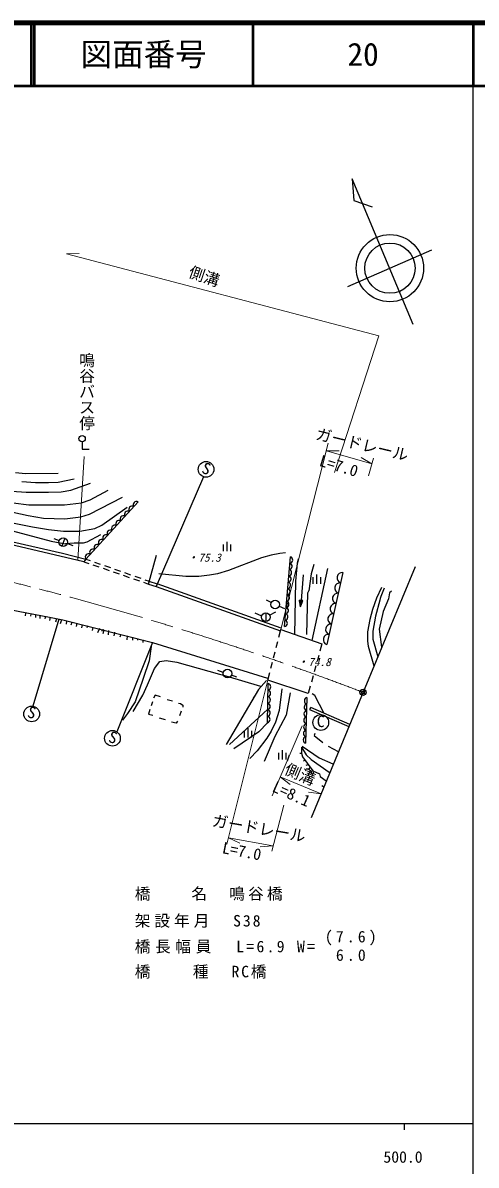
# Model space of a CAD drawing. Units: millimetres, scale not verified. Extents: x 40000 to 680000, y 20000 to 380000.
# Drawn here: x 507432 to 579463, y 198357 to 380000 of the extents above; entities that cross this region are included whole.
import ezdxf
from ezdxf.enums import TextEntityAlignment as Align

# ---------------------------------------------------------------- set-up
doc = ezdxf.new("R2010")
doc.units = ezdxf.units.MM
doc.header["$LTSCALE"] = 1000
doc.header["$PDMODE"] = 32
doc.header["$PDSIZE"] = 500
doc.linetypes.add('CHAIN', pattern=[18.5, 12, -1.5, 3.5, -1.5])
for name, color, linetype, lineweight in [('M-BGD', 7, 'Continuous', 25), ('M-BMK', 2, 'CHAIN', 13), ('M-BMK-SRVR', 3, 'Continuous', 25), ('M-STR-HTXT', 7, 'Continuous', 13), ('M-STR-STRC', 7, 'Continuous', 25), ('M-TTL', 2, 'Continuous', 140), ('M-TTL-BAND', 7, 'Continuous', 25), ('M-TTL-LINE', 7, 'Continuous', 50)]:
    doc.layers.add(name, color=color, linetype=linetype, lineweight=lineweight)
for name, color, linetype in [('M-OTRS', 6, 'Continuous'), ('M-STR-STRI', 7, 'Continuous'), ('M-TTL-TXT', 7, 'Continuous')]:
    doc.layers.add(name, color=color, linetype=linetype)
doc.styles.add('@ＭＳ ゴシック', font='')
doc.styles.add('ＭＳ ゴシック', font='')
doc.styles.get('@ＭＳ ゴシック').set_extended_font_data('@MS Gothic')
doc.styles.get('ＭＳ ゴシック').set_extended_font_data('MS Gothic')

msp = doc.modelspace()

# ---------------------------------------------------------------- linework, layer by layer
at = {"layer": 'M-BGD'}
for p, q in [((569432, 332055), (559750, 355179)), ((559750, 355179), (560044, 351747)), ((560044, 351747), (562918, 350725)), ((559063, 338057), (572439, 343931)), ((516848, 313390), (516848, 312205)), ((516848, 312205), (517949, 312205)), ((506248, 308497), (507857, 308328)), ((507264, 307058), (509466, 306889)), ((507857, 308328), (513022, 308413)), ((513022, 306973), (515562, 307481)), ((536136, 307820), (528600, 290379)), ((503031, 305703), (507942, 305365)), ((507942, 305365), (511498, 305365)), ((509466, 306889), (511498, 306889)), ((511498, 306889), (513022, 306973)), ((511498, 305365), (513530, 305449)), ((513530, 305449), (515054, 305703)), ((515054, 305703), (518186, 306804)), ((518102, 304179), (520980, 305703)), ((488722, 303925), (508958, 299861)), ((494903, 305111), (508365, 303333)), ((496173, 304264), (508280, 301639)), ((514038, 303333), (516747, 303671)), ((516747, 303671), (518102, 304179)), ((525737, 303831), (517443, 294738)), ((518017, 301893), (523266, 304603)), ((508280, 301639), (510736, 301216)), ((508365, 303333), (514038, 303333)), ((516662, 301470), (518017, 301893)), ((519964, 300115), (524028, 302994)), ((517139, 294318), (491082, 300393)), ((502354, 300115), (511921, 297575)), ((508958, 299861), (511498, 299438)), ((510736, 301216), (514122, 301131)), ((514122, 301131), (516662, 301470)), ((518864, 299607), (519964, 300115)), ((511498, 299438), (513868, 299184)), ((512372, 298021), (513225, 297693)), ((514090, 298053), (513603, 296777)), ((513868, 299184), (516493, 299184)), ((516493, 299184), (518864, 299607)), ((519795, 298591), (517594, 297406)), ((511921, 297575), (514207, 297152)), ((515562, 297237), (514207, 297152)), ((514513, 297197), (515366, 296870)), ((517001, 297237), (515562, 297237)), ((517594, 297406), (517001, 297237)), ((517443, 294738), (517139, 294318)), ((517139, 294318), (517916, 294049)), ((517443, 294738), (518134, 294497)), ((518795, 294265), (519739, 293935)), ((527386, 290767), (528642, 295354)), ((545364, 294951), (540115, 292919)), ((546888, 295374), (545364, 294951)), ((548243, 295628), (546888, 295374)), ((549174, 295713), (548243, 295628)), ((549023, 284025), (549962, 295105)), ((551206, 294781), (551037, 294104)), ((518577, 293819), (519522, 293492)), ((520184, 293263), (521128, 292935)), ((520399, 293704), (521343, 293373)), ((521790, 292706), (522735, 292379)), ((522004, 293142), (522948, 292812)), ((523608, 292580), (524552, 292250)), ((540115, 292919), (538337, 292411)), ((551037, 294104), (550783, 291225)), ((553662, 293850), (553238, 292411)), ((553419, 281795), (555898, 293234)), ((558294, 292575), (555740, 281128)), ((523396, 292150), (524341, 291822)), ((525002, 291593), (525947, 291266)), ((525213, 292019), (526157, 291688)), ((526609, 291036), (527386, 290767)), ((526817, 291457), (527508, 291215)), ((527453, 291234), (528772, 290776)), ((548470, 283747), (528772, 290776)), ((533342, 291987), (529024, 292411)), ((535374, 291987), (533342, 291987)), ((537067, 292157), (535374, 291987)), ((538337, 292411), (537067, 292157)), ((550783, 291225), (550614, 282674)), ((551968, 292241), (551637, 288154)), ((553238, 292411), (552900, 289701)), ((552561, 282759), (552730, 289363)), ((552730, 289363), (552900, 289701)), ((564414, 290209), (563652, 288516)), ((564838, 290125), (564330, 288770)), ((565684, 289363), (565515, 288431)), ((566023, 289617), (565684, 289363)), ((546093, 288225), (546922, 287840)), ((548172, 287258), (549001, 286874)), ((551556, 287157), (551370, 288176)), ((551904, 288133), (551370, 288176)), ((551407, 287972), (551423, 288172)), ((551477, 288167), (551444, 287769)), ((551482, 287565), (551530, 288163)), ((551583, 288159), (551519, 287361)), ((551556, 287157), (551637, 288154)), ((551556, 287157), (551904, 288133)), ((551690, 288150), (551626, 287352)), ((551695, 287548), (551744, 288146)), ((551797, 288141), (551765, 287743)), ((551834, 287938), (551851, 288137)), ((563652, 288516), (562975, 286738)), ((564160, 288177), (563483, 285637)), ((564223, 288461), (564160, 288177)), ((564330, 288770), (564223, 288461)), ((565515, 288431), (564668, 286399)), ((505317, 286738), (511921, 285468)), ((507857, 286145), (507772, 285722)), ((508704, 285976), (508619, 285637)), ((513125, 285194), (509042, 271329)), ((509466, 285891), (509466, 285468)), ((510143, 285722), (510143, 285299)), ((511012, 285643), (510905, 285214)), ((511774, 285496), (511667, 284960)), ((511921, 285468), (513784, 285045)), ((512787, 285271), (512598, 284706)), ((544315, 286210), (545362, 285709)), ((546022, 286177), (546025, 284811)), ((546646, 285807), (547607, 286342)), ((562975, 286738), (562552, 285129)), ((563483, 285637), (563060, 283267)), ((564668, 286399), (564076, 283605)), ((513574, 285092), (513360, 284452)), ((513784, 285045), (528008, 281489)), ((514376, 284875), (514292, 284367)), ((515223, 284621), (515054, 284198)), ((515985, 284537), (515900, 284029)), ((516832, 284283), (516747, 283775)), ((517678, 284113), (517594, 283775)), ((518525, 283859), (518440, 283351)), ((519626, 283690), (519287, 283013)), ((520049, 283436), (520218, 283521)), ((520049, 283267), (520049, 283436)), ((520303, 283436), (520134, 282843)), ((520218, 283521), (520303, 283436)), ((548107, 282311), (548412, 283521)), ((548412, 283521), (554964, 281262)), ((562552, 285129), (562213, 283182)), ((564076, 283605), (564414, 280727)), ((521065, 283351), (520980, 282674)), ((521996, 283097), (521912, 282505)), ((523012, 282759), (522843, 282335)), ((524028, 282505), (523944, 281912)), ((524875, 282335), (524875, 281827)), ((525637, 282081), (525637, 281827)), ((526484, 281912), (526484, 281489)), ((547690, 280662), (547935, 281632)), ((562213, 283182), (562213, 281658)), ((562213, 281658), (562298, 280896)), ((563060, 283267), (563060, 281997)), ((563060, 281997), (563822, 279203)), ((528008, 281489), (522375, 267265)), ((528008, 281489), (546296, 275816)), ((547274, 279014), (547519, 279984)), ((554964, 281262), (554642, 280095)), ((562298, 280896), (563229, 277763)), ((528346, 277340), (529193, 278441)), ((529193, 278441), (530209, 278610)), ((530209, 278610), (531902, 278356)), ((531902, 278356), (538676, 276409)), ((546857, 277366), (547102, 278336)), ((554456, 279420), (554190, 278456)), ((527246, 274715), (528346, 277340)), ((539283, 276720), (538421, 277022)), ((538676, 276409), (539099, 276324)), ((539099, 276324), (539692, 276155)), ((539692, 276155), (545195, 274546)), ((541447, 275961), (540585, 276263)), ((546380, 275477), (546686, 276687)), ((553552, 276143), (553286, 275179)), ((554004, 277781), (553738, 276817)), ((526484, 273107), (527246, 274715)), ((546296, 268704), (546437, 274944)), ((552779, 273337), (546380, 275477)), ((553100, 274504), (552779, 273337)), ((524960, 270482), (526484, 273107)), ((528431, 273107), (528177, 272599)), ((529278, 272853), (528431, 273107)), ((544057, 272636), (544205, 272888)), ((548582, 274123), (548158, 270651)), ((549936, 273445), (549259, 269889)), ((552577, 272728), (552366, 265435)), ((527584, 270821), (527415, 270059)), ((528008, 272006), (527838, 271413)), ((530378, 272429), (531225, 272175)), ((532156, 271837), (532495, 271752)), ((532495, 271752), (532834, 271498)), ((532834, 271498), (532834, 271159)), ((546296, 270821), (540284, 265233)), ((548158, 270651), (547566, 268789)), ((559376, 268422), (553199, 271135)), ((527415, 270059), (528092, 269889)), ((529108, 269466), (530040, 269212)), ((531987, 268958), (531818, 268619)), ((532580, 270567), (532326, 269805)), ((549259, 269889), (547481, 266503)), ((531818, 268619), (531056, 268789)), ((544941, 267265), (540962, 264555)), ((546296, 268704), (544941, 267265)), ((546888, 267349), (546211, 266249)), ((547566, 268789), (546888, 267349)), ((546211, 266249), (544687, 264217)), ((547481, 266503), (545788, 262523)), ((553831, 267011), (553746, 266672)), ((553746, 266672), (555101, 265571)), ((544687, 264217), (543502, 263031)), ((549767, 263539), (549428, 262608)), ((551460, 263878), (551714, 263878)), ((551714, 264809), (551714, 263878)), ((551714, 264809), (552476, 263624)), ((551714, 263878), (551884, 263285)), ((551799, 264979), (554508, 263116)), ((552476, 263624), (553238, 262862)), ((555948, 264979), (557556, 264132)), ((551884, 263285), (553492, 261084)), ((552222, 262693), (551968, 262608)), ((552730, 262015), (552392, 261931)), ((553069, 261677), (552900, 261338)), ((553238, 262862), (556117, 260830)), ((554508, 263116), (556710, 262185)), ((552900, 261338), (552476, 261338)), ((552900, 261338), (553238, 260999)), ((553238, 260999), (553492, 261084)), ((553238, 260999), (553238, 260576)), ((553492, 261084), (554593, 260576)), ((554593, 260576), (554678, 260153)), ((554678, 260153), (555609, 259475)), ((554932, 258713), (555186, 258544))]:
    msp.add_line(p, q, dxfattribs=at)
for points in [[(366626, 309005), (379756, 309175), (395585, 309582), (404599, 309540), (408403, 309411), (429686, 308555), (445414, 307485), (448775, 307077), (462686, 305896), (468338, 305106), (475851, 303948), (483680, 302526), (491156, 300811), (513714, 295655), (517443, 294738)], [(527386, 290767), (528600, 290379), (548358, 283307)], [(527835, 280854), (527480, 278543), (526532, 275759), (525288, 272027), (524044, 270190), (523266, 269127)], [(546126, 275427), (544863, 274011), (539738, 265258)], [(555334, 270197), (553825, 273022), (553392, 273292)], [(553199, 271135), (553126, 271052), (552991, 270809), (559243, 268103)]]:
    msp.add_lwpolyline(points, dxfattribs=at)
for centre, radius in [((565757, 340992), 5351), ((565757, 340992), 4000), ((516848, 313890), 500), ((536546, 308997), 1250), ((513849, 297414), 683), ((547525, 287520), 683), ((546026, 285494), 683), ((539953, 276523), 683), ((508830, 270106), 1250), ((554774, 268745), 1250), ((521666, 266235), 1250)]:
    msp.add_circle(centre, radius, dxfattribs=at)
for centre, radius, start, end in [((525487, 303365), 529, 61.71896, 213.54127), ((523413, 301092), 529, 61.71896, 213.54127), ((524104, 301850), 529, 61.71896, 213.54127), ((524795, 302608), 529, 61.71896, 213.54127), ((522031, 299577), 529, 61.71896, 213.54127), ((522722, 300335), 529, 61.71896, 213.54127), ((520649, 298061), 529, 61.71896, 213.54127), ((521340, 298819), 529, 61.71896, 213.54127), ((518575, 295788), 529, 61.71896, 213.54127), ((519266, 296546), 529, 61.71896, 213.54127), ((519957, 297304), 529, 61.71896, 213.54127), ((517884, 295031), 529, 61.71896, 213.54127), ((549800, 294611), 519, 278.44294, 71.86829), ((549629, 292597), 519, 278.44294, 71.86829), ((549715, 293604), 519, 278.44294, 71.86829), ((558203, 291737), 843, 83.75278, 251.0935), ((549459, 290582), 519, 278.44294, 71.86829), ((549544, 291590), 519, 278.44294, 71.86829), ((557838, 290102), 843, 83.75278, 251.0935), ((549288, 288568), 519, 278.44294, 71.86829), ((549373, 289575), 519, 278.44294, 71.86829), ((557473, 288467), 843, 83.75278, 251.0935), ((549117, 286553), 519, 278.44294, 71.86829), ((549202, 287560), 519, 278.44294, 71.86829), ((557108, 286831), 843, 83.75278, 251.0935), ((549032, 285546), 519, 278.44294, 71.86829), ((556743, 285196), 843, 83.75278, 251.0935), ((548946, 284538), 519, 278.44294, 71.86829), ((556378, 283561), 843, 83.75278, 251.0935), ((556014, 281925), 843, 83.75278, 251.0935), ((546287, 274427), 538, 283.58273, 73.82332), ((546240, 272347), 538, 283.58273, 73.82332), ((546263, 273387), 538, 283.58273, 73.82332), ((552701, 272203), 540, 103.33333, 253.35808), ((546193, 270267), 538, 283.58273, 73.82332), ((546216, 271307), 538, 283.58273, 73.82332), ((552671, 271161), 540, 103.33333, 253.35808), ((546169, 269227), 538, 283.58273, 73.82332), ((552611, 269077), 540, 103.33333, 253.35808), ((552641, 270119), 540, 103.33333, 253.35808), ((552551, 266994), 540, 103.33333, 253.35808), ((552581, 268036), 540, 103.33333, 253.35808), ((552521, 265952), 540, 103.33333, 253.35808)]:
    msp.add_arc(centre, radius, start, end, dxfattribs=at)
at = {"layer": 'M-BMK'}
msp.add_arc((390244, -174115), 479298, 69.06598, 80.98729, dxfattribs=at)
at = {"layer": 'M-BMK-SRVR'}
for p, q in [((569748, 293511), (561494, 273546)), ((561494, 273546), (553240, 253581))]:
    msp.add_line(p, q, dxfattribs=at)
msp.add_circle((561494, 273546), 500, dxfattribs=at)
msp.add_point((561494, 273546), dxfattribs=at)
at = {"layer": 'M-OTRS'}
msp.add_point((561494, 273546), dxfattribs=at)
at = {"layer": 'M-STR-HTXT'}
for p, q in [((514376, 343295), (516376, 343305)), ((514376, 343295), (563991, 330257)), ((563991, 330257), (556964, 308497)), ((555948, 313154), (548412, 283521)), ((517170, 311037), (516159, 294546)), ((555694, 311969), (562890, 309852)), ((555694, 311969), (557693, 311920)), ((562890, 309852), (561183, 310894)), ((563144, 310783), (562382, 307989)), ((546380, 275477), (539861, 249400)), ((551799, 268196), (547030, 257084)), ((548338, 260131), (554828, 257423)), ((548338, 260131), (549921, 258909)), ((554828, 257423), (552846, 257689)), ((548920, 255581), (546973, 248299)), ((540116, 250421), (547142, 249146)), ((540116, 250421), (541925, 249567)), ((547142, 249146), (545149, 248982))]:
    msp.add_line(p, q, dxfattribs=at)
at = {"layer": 'M-STR-STRC'}
for p, q in [((539303, 295992), (539303, 297042)), ((539903, 295992), (539903, 297492)), ((540503, 295992), (540503, 297042)), ((553570, 290802), (553570, 291852)), ((554170, 290802), (554170, 292302)), ((554770, 290802), (554770, 291852)), ((542633, 266358), (542633, 267408)), ((543233, 266358), (543233, 267858)), ((543833, 266358), (543833, 267408)), ((548084, 262856), (548084, 263906)), ((548684, 262856), (548684, 264356)), ((549284, 262856), (549284, 263906))]:
    msp.add_line(p, q, dxfattribs=at)
at = {"layer": 'M-TTL'}
msp.add_line((680000, 380000), (40000, 380000), dxfattribs=at)
at = {"layer": 'M-TTL-BAND'}
for p, q in [((579000, 20000), (579000, 370000)), ((40000, 205000), (579000, 205000)), ((568000, 205000), (568000, 204000))]:
    msp.add_line(p, q, dxfattribs=at)
at = {"layer": 'M-TTL-LINE'}
for p, q in [((508747, 380000), (508747, 370000)), ((509247, 380000), (509247, 370000)), ((543997, 380000), (543997, 370000)), ((579000, 380000), (579000, 370000)), ((40000, 370000), (680000, 370000))]:
    msp.add_line(p, q, dxfattribs=at)

# ---------------------------------------------------------------- texts
at = {"layer": 'M-BGD'}
for s, rotation, style, p in [('鳴谷バス停', 270, '@ＭＳ ゴシック', (516135, 327625)), ('S', 339.563, 'ＭＳ ゴシック', (535515, 307975)), ('S', 345.359, 'ＭＳ ゴシック', (507888, 269074)), ('S', 344.016, 'ＭＳ ゴシック', (520759, 265142))]:
    msp.add_text(s, height=1833, rotation=rotation, dxfattribs=dict(at, style=style)).set_placement(p, align=Align.BOTTOM_LEFT)
at = {"layer": 'M-BGD', "style": 'ＭＳ ゴシック', "oblique": 15}
for s, p in [('・75.3', (533505, 293911)), ('・74.8', (550981, 277323))]:
    msp.add_text(s, height=1320, dxfattribs=at).set_placement(p, align=Align.BOTTOM_LEFT)
at = {"layer": 'M-BGD', "style": 'ＭＳ ゴシック'}
msp.add_text('C', height=1833, dxfattribs=at).set_placement((554137, 267460), align=Align.BOTTOM_LEFT)
at = {"layer": 'M-STR-HTXT', "style": 'ＭＳ ゴシック'}
for s, rotation, p in [('側溝', 341.009, (533430, 339131)), ('ガードレール', 346.554, (553714, 313279)), ('L=7.0', 343.18, (554239, 309060)), ('側溝', 337.035, (548617, 260146)), ('L=8.1', 335.793, (546682, 257333)), ('ガードレール', 350.144, (537316, 251760)), ('L=7.0', 349.126, (538898, 247438))]:
    msp.add_text(s, height=1833, rotation=rotation, dxfattribs=at).set_placement(p, align=Align.BOTTOM_LEFT)
at = {"layer": 'M-STR-STRI', "char_height": 1833, "attachment_point": 7, "style": 'ＭＳ ゴシック'}
for s, insert in [('\\T1.2;橋\u3000\u3000名\u3000鳴谷橋', (525211, 240395)), ('\\T1.25;架設年月\u3000S38', (525211, 236100)), ('\\T1.4;(7.6)', (555423, 233295)), ('\\T1.29;橋長幅員\u3000L=6.9\\~W=', (525211, 232002)), ('\\T1.4;6.0', (557178, 230820)), ('\\T1.23;橋\u3000\u3000種\u3000RC橋', (525211, 228022))]:
    msp.add_mtext(s, dxfattribs=dict(at, insert=insert))
at = {"layer": 'M-TTL-BAND', "style": 'ＭＳ ゴシック'}
msp.add_text('500.0', height=1833, dxfattribs=at).set_placement((567844, 198195), align=Align.BOTTOM_CENTER)
at = {"layer": 'M-TTL-TXT', "style": 'ＭＳ ゴシック'}
for s, p in [('図面番号', (526622, 375000)), ('20', (561497, 375000))]:
    msp.add_text(s, height=3666, dxfattribs=at).set_placement(p, align=Align.MIDDLE_CENTER)

doc.saveas('drawing.dxf')
